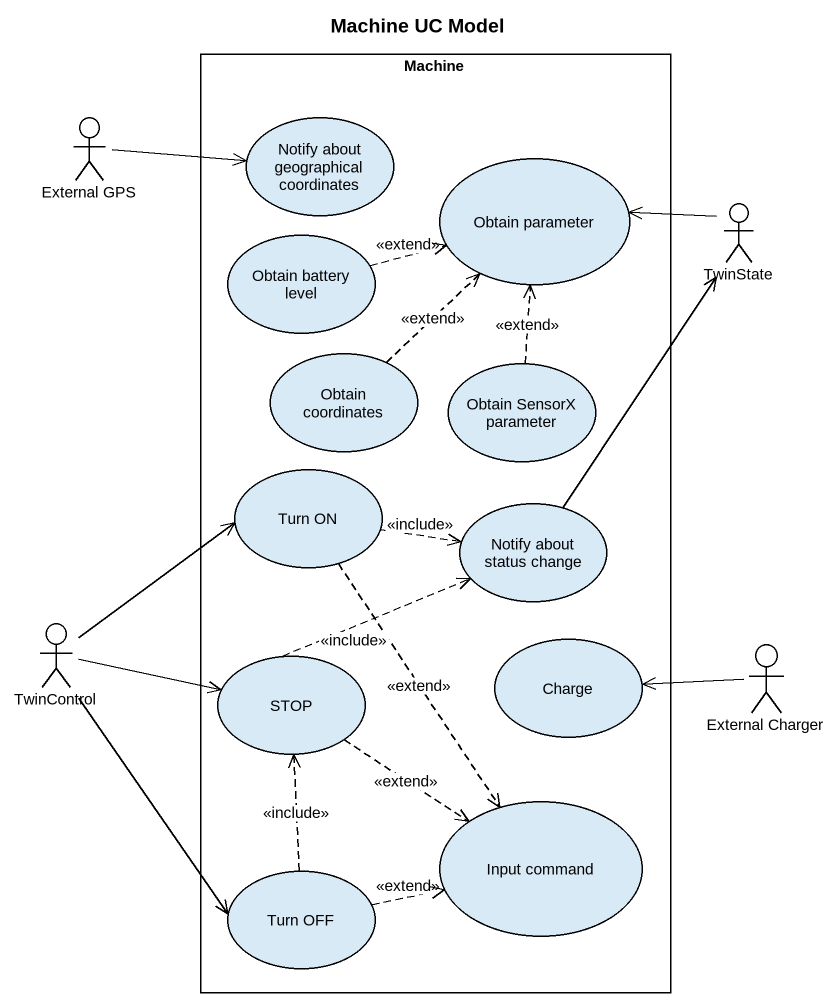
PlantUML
@startuml
title Machine UC Model
rectangle Machine {
  usecase "Notify about geographical coordinates" as Notify_about_geographical
  usecase "Obtain parameter" as Obtain_parameter
  usecase "Obtain battery level" as Obtain_battery_level
  usecase "Obtain coordinates" as Obtain_coordinates
  usecase "Obtain SensorX parameter" as Obtain_SensorX_parameter
  usecase "Turn ON" as Turn_ON
  usecase "Notify about status change" as Notify_about_status_change
  usecase Charge
  usecase "STOP" as STOP_
  usecase "Input command" as Input_command
  usecase "Turn OFF" as Turn_OFF
}
actor "External GPS" as External_GPS
actor TwinState
actor TwinControl
actor "External Charger" as External_Charger
External_GPS -right-> Notify_about_geographical
Obtain_parameter <-right- TwinState
Obtain_battery_level .right.> Obtain_parameter : <<extend>>
Obtain_coordinates .up.> Obtain_parameter : <<extend>>
Obtain_SensorX_parameter .up.> Obtain_parameter : <<extend>>
Turn_ON .right.> Notify_about_status_change : <<include>>
Turn_ON ..> Input_command : <<extend>>
Notify_about_status_change -up-> TwinState
TwinControl -right-> Turn_ON
TwinControl -right-> STOP_
TwinControl --> Turn_OFF
STOP_ .up.> Notify_about_status_change : <<include>>
STOP_ ..> Input_command : <<extend>>
External_Charger -left-> Charge
Turn_OFF .up.> STOP_ : <<include>>
Turn_OFF .right.> Input_command : <<extend>>
@enduml
